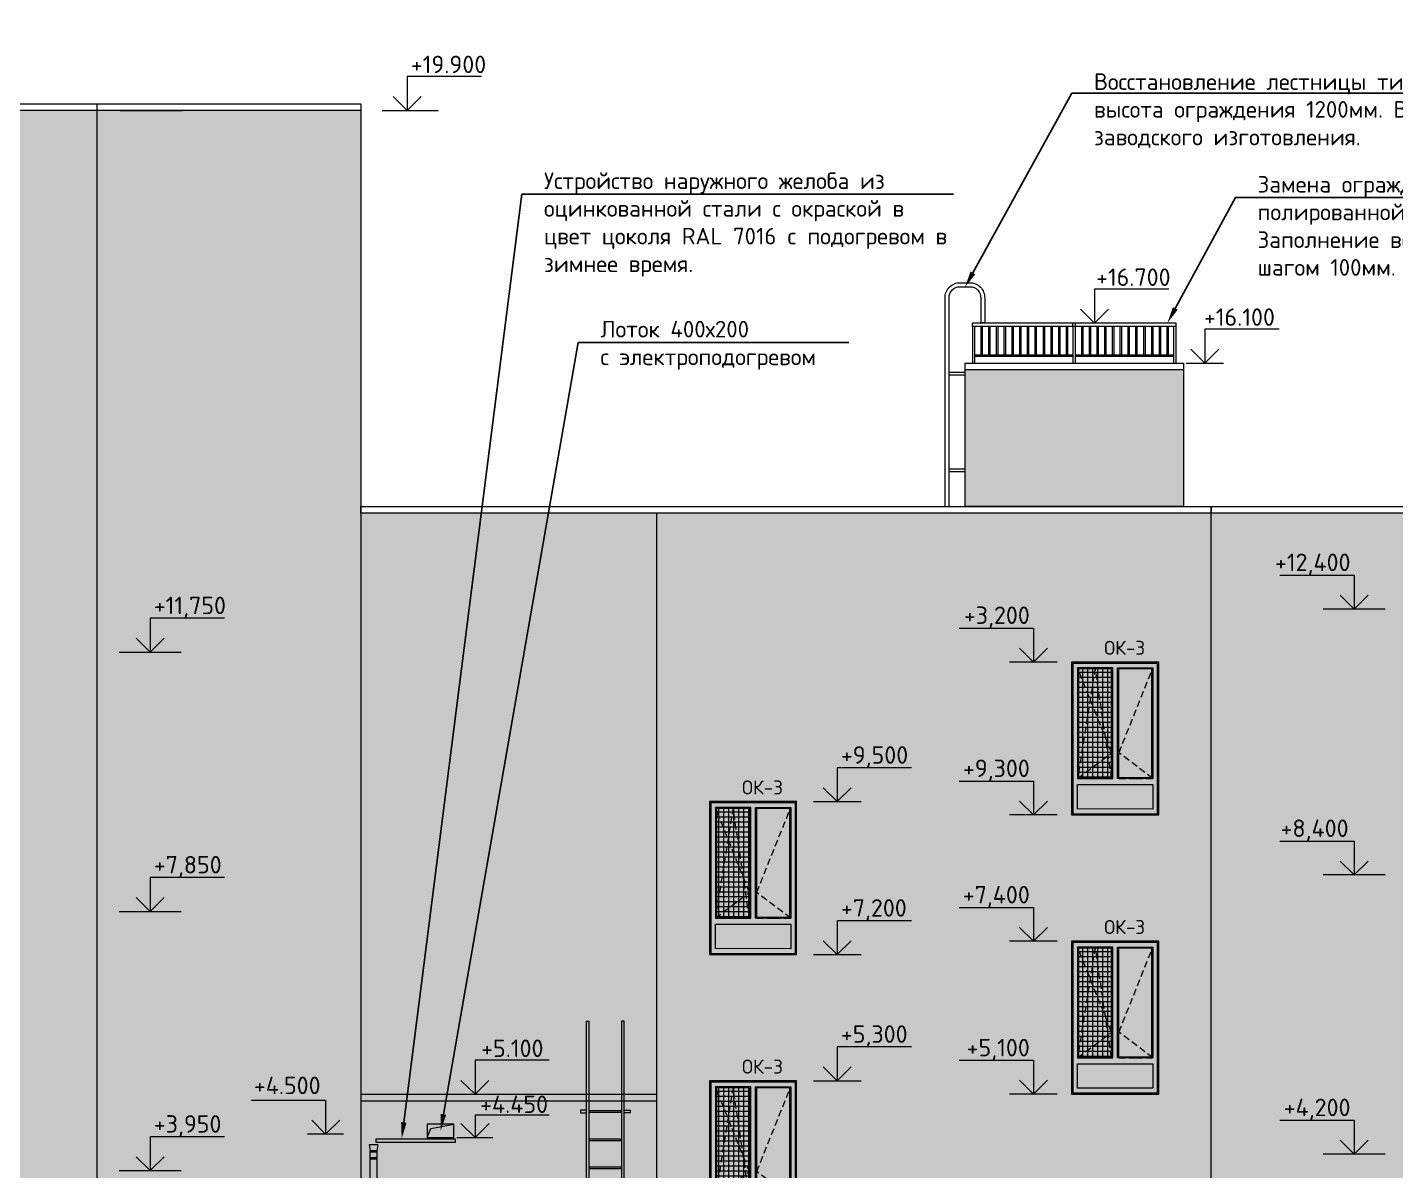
# Model space of a CAD drawing. Header units: millimetres. Extents: x -136099598 to 9192475, y 0 to 779331.
# Drawn here: x 36697 to 57282, y 292504 to 309702 of the extents above; entities that cross this region are included whole.
import ezdxf
from ezdxf import colors
from ezdxf.entities.mleader import LeaderData, LeaderLine
from ezdxf.math import Vec2, Vec3

# ---------------------------------------------------------------- set-up
doc = ezdxf.new("R2010")
doc.units = ezdxf.units.MM
doc.header["$MEASUREMENT"] = 0
doc.linetypes.add('01_base$0$DASHED2', pattern=[0.375, 0.25, -0.125])
doc.linetypes.add('ADSK_Штриховая_ш2 п1', pattern=[3, 2, -1])
doc.layers.get('0').update_dxf_attribs({"color": 250, "lineweight": 9})
for name, color, linetype, lineweight, true_color in [('!_Окно_00_Штрих_Стекло', 7, 'Continuous', 0, 0x737373), ('RAL 000 80 00', 7, 'Continuous', 0, 0xb9b8b6), ('RAL 7016', 7, 'Continuous', 0, 0x383e42), ('RAL 90 10', 7, 'Continuous', 0, 0xf1ece1)]:
    doc.layers.add(name, color=color, linetype=linetype, lineweight=lineweight, true_color=true_color)
for name, color, linetype in [('PDF _0', 7, 'Continuous'), ('PDF _PDF _0', 7, 'Continuous'), ('PDF _Текст', 7, 'Continuous')]:
    doc.layers.add(name, color=color, linetype=linetype)
for name, color, linetype, lineweight in [('АР-Выноски', 5, 'Continuous', 5), ('Лестницы', 7, 'Continuous', 13), ('Ограждение', 250, 'Continuous', 9), ('Подвал', 250, 'ADSK_Штриховая_ш2 п1', 30), ('пунктир', 251, 'Continuous', 13), ('фасады', 7, 'Continuous', 9), ('Элементы узлов', 7, 'Continuous', 5)]:
    doc.layers.add(name, color=color, linetype=linetype, lineweight=lineweight)
doc.styles.add('ICOCPEUR', font='isocpeur.ttf')
doc.styles.add('PDF ISOCPEUR', font='isocpeur.ttf')

# ---------------------------------------------------------------- blocks, each defined once
blk = doc.blocks.new('A$Cb9b29b39')
at = {"layer": '!_Окно_00_Штрих_Стекло'}
h = blk.add_hatch(color=256, dxfattribs=at)
h.dxf.hatch_style = 1
h.set_gradient(color1=(70, 92, 124), color2=(219, 225, 235), name='CURVED')
h.paths.add_polyline_path([(105, 2196), (601, 2196), (601, 564), (105, 564)])
h.paths.add_polyline_path([(1208, 2196), (707, 2195), (707, 563), (1208, 564)])
h.paths.add_polyline_path([(90, 460), (1222, 458), (1221, 89), (90, 91)])
at = {"layer": 'PDF _PDF _0', "lineweight": 0, "true_color": 0x636466}
h = blk.add_hatch(dxfattribs=at)
h.set_pattern_fill('ANSI37', color=251, scale=600, angle=135)
h.paths.add_polyline_path([(601, 564), (601, 2197), (105, 2196), (105, 563)])
at = {"layer": 'RAL 7016'}
h = blk.add_hatch(color=256, dxfattribs=at)
h.dxf.hatch_style = 1
h.paths.add_polyline_path([(1312, 2301), (0, 2301), (0, 0), (1312, 0)])
h.paths.add_polyline_path([(707, 2196), (1207, 2196), (1208, 564), (707, 563)], flags=16)
h.paths.add_polyline_path([(601, 2196), (601, 564), (105, 564), (105, 2196)], flags=16)
h.paths.add_polyline_path([(1222, 458), (1222, 89), (90, 91), (90, 460)], flags=16)
at = {"layer": 'PDF _0', "linetype": 'ADSK_Штриховая_ш2 п1', "lineweight": 0, "ltscale": 50}
for points in [[(601, 548), (355, 2213), (89, 548), (601, 935), (89, 2213)], [(711, 548), (969, 548), (1223, 548), (711, 935), (1223, 2213)]]:
    blk.add_lwpolyline(points, dxfattribs=at)
at = {"layer": 'PDF _PDF _0', "lineweight": 0}
for points in [[(0, 0), (1312, 0), (1312, 2301), (0, 2301)], [(20, 18), (1292, 18), (1292, 2281), (20, 2281)], [(89, 548), (621, 548), (621, 2213), (89, 2213)], [(105, 563), (601, 564), (601, 2197), (105, 2196)], [(1223, 548), (691, 548), (691, 2213), (1223, 2213)], [(707, 563), (1208, 564), (1208, 2197), (707, 2196)], [(1222, 88), (90, 92), (90, 459), (1222, 459)]]:
    blk.add_lwpolyline(points, close=True, dxfattribs=at)
at = {"layer": 'PDF _Текст', "lineweight": 0, "insert": (490, 2409), "char_height": 210, "attachment_point": 7, "style": 'PDF ISOCPEUR'}
blk.add_mtext('ОК-3', dxfattribs=at)
blk = doc.blocks.new('A$C3d6884de')
at = {"layer": 'PDF _0', "lineweight": 0}
for p, q in [((-1459, 8200), (-2394, 8200)), ((-1459, 4200), (-2394, 4200)), ((-1459, 0), (-2394, 0))]:
    blk.add_line(p, q, dxfattribs=at)
for points in [[(-3042, 8710), (-1926, 8710), (-1926, 8200), (-1713, 8409), (-1926, 8200), (-2135, 8409)], [(-3042, 4710), (-1926, 4710), (-1926, 4200), (-1713, 4409), (-1926, 4200), (-2135, 4409)], [(-3042, 510), (-1926, 510), (-1926, 0), (-1713, 209), (-1926, 0), (-2135, 209)]]:
    blk.add_lwpolyline(points, dxfattribs=at)
at = {"layer": 'PDF _0', "lineweight": 0, "char_height": 262.5, "attachment_point": 9, "style": 'PDF ISOCPEUR'}
for s, insert in [('+12,400', (-1981, 8710)), ('+8,400', (-2010, 4710)), ('+4,200', (-1981, 510))]:
    blk.add_mtext(s, dxfattribs=dict(at, insert=insert))
blk = doc.blocks.new('A$C47f3b014')
at = {"ltscale": 150}
blk.add_line((1551, 550), (1551, 601), dxfattribs=at)
at = {"layer": 'Ограждение'}
for points in [[(1551, 601), (0, 601)], [(0, 550), (0, 600)], [(1551, 550), (0, 550)], [(38, 0), (38, 550), (0, 550), (0, 0), (38, 0)], [(132, 125), (132, 550)], [(148, 550), (148, 125), (148, 125)], [(248, 125), (248, 550)], [(264, 550), (264, 125), (264, 125)], [(364, 125), (364, 550)], [(380, 550), (380, 125), (380, 125)], [(480, 125), (480, 550)], [(496, 550), (496, 125), (496, 125)], [(596, 125), (596, 550)], [(612, 550), (612, 125), (612, 125)], [(712, 125), (712, 550)], [(728, 550), (728, 125), (728, 125)], [(828, 125), (828, 550)], [(844, 550), (844, 125), (844, 125)], [(944, 125), (944, 550)], [(960, 550), (960, 125), (960, 125)], [(1068, 125), (1068, 550)], [(1084, 550), (1084, 125), (1084, 125)], [(1184, 125), (1184, 550)], [(1200, 550), (1200, 125), (1200, 125)], [(1300, 125), (1300, 550)], [(1316, 550), (1316, 125), (1316, 125)], [(1416, 125), (1416, 550)], [(1432, 550), (1432, 125), (1432, 125)], [(1551, 0), (1551, 550), (1513, 550), (1513, 0), (1551, 0)], [(1513, 100), (38, 100), (38, 125), (1513, 125)]]:
    blk.add_lwpolyline(points, dxfattribs=at)
blk = doc.blocks.new('A$C43414c26')
at = {"layer": 'Элементы узлов', "true_color": 0x383e42}
blk.add_hatch(color=250, dxfattribs=at).paths.add_polyline_path([(0, -455), (0, -458), (0, -455), (100, -457), (100, 552), (100, 1664), (115, 1752), (-15, 1752), (0, 1664), (0, 552)])
at = {"ltscale": 150}
blk.add_lwpolyline([(0, 1664), (100, 1664), (100, -457), (0, -455)], close=True, dxfattribs=at)
at = {"layer": 'фасады', "ltscale": 100}
for points in [[(115, 1752), (-15, 1752)], [(-15, 1752), (0, 1664)], [(100, 1664), (0, 1664)], [(115, 1752), (100, 1664)], [(115, 1752), (100, 1664)], [(100, 1644), (0, 1644)], [(100, 1560), (0, 1560)], [(100, 1540), (0, 1540)], [(100, 1040), (0, 1040)], [(100, 1020), (0, 1020)], [(100, 520), (0, 520)], [(100, 500), (0, 500)], [(100, 0), (0, 0)], [(100, -20), (0, -20)]]:
    blk.add_lwpolyline(points, dxfattribs=at)
blk = doc.blocks.new('A$Cb4c8a78c')
at = {"ltscale": 150}
blk.add_line((536, 2217), (596, 2217), dxfattribs=at)
at = {"layer": 'Лестницы', "ltscale": 400}
for p, q in [((60, 1471), (301, 1471)), ((60, 1431), (301, 1431)), ((60, 12), (301, 12)), ((60, -28), (301, -28))]:
    blk.add_line(p, q, dxfattribs=at)
at = {"layer": 'Лестницы'}
for points in [[(0, -550), (0, 2586, -0.428318), (228, 2814), (368, 2814, -0.428288), (596, 2586), (596, 2217)], [(60, -550), (60, 2587, -0.422974), (223, 2754), (373, 2754, -0.429674), (536, 2583), (536, 2217)]]:
    blk.add_lwpolyline(points, format="xyb", dxfattribs=at)

msp = doc.modelspace()

# ---------------------------------------------------------------- hatches: boundary and pattern name
at = {"layer": 'RAL 000 80 00'}
h = msp.add_hatch(color=256, dxfattribs=at)
h.dxf.hatch_style = 1
h.paths.add_polyline_path([(19878.5, 288553.6), (19878.5, 288427.2), (19878.5, 308452.4), (37748.5, 308454.7), (37748.5, 288167.3), (37748.5, 288553.6)])
h = msp.add_hatch(color=256, dxfattribs=at)
h.dxf.hatch_style = 1
h.paths.add_polyline_path([(54088.5, 304552), (50804.9, 304552), (50804.9, 302491.9), (54088.5, 302491.9)])
h = msp.add_hatch(color=256, dxfattribs=at)
h.dxf.hatch_style = 1
h.paths.add_polyline_path([(54508.4, 302392), (46168.5, 302392), (46168.5, 288553.6), (54508.5, 288553.6)])
at = {"layer": 'RAL 90 10', "ltscale": 100, "transparency": 33554687}
h = msp.add_hatch(color=256, dxfattribs=at)
h.dxf.hatch_style = 1
h.paths.add_polyline_path([(41713.4, 308453.6), (37748.5, 308453.6), (37748.5, 288553.6), (41713.6, 288553.6)])
h = msp.add_hatch(color=256, dxfattribs=at)
h.dxf.hatch_style = 1
h.paths.add_polyline_path([(57438.5, 302392), (54504.1, 302392), (54504.1, 302491.9), (54508.5, 302491.9), (54508.5, 288553.6), (57438.5, 288553.6)])
h = msp.add_hatch(color=256, dxfattribs=at)
h.dxf.hatch_style = 1
h.paths.add_polyline_path([(46168.5, 302392), (41713.5, 302392), (41713.5, 288553.6), (44433.5, 288553.6), (44433.5, 288553.6), (46168.5, 288553.6)])
at = {"layer": 'Элементы узлов', "true_color": 0x383e42}
msp.add_hatch(color=250, dxfattribs=at).paths.add_polyline_path([(41942.5, 292981.9), (43133.1, 292982), (43133.3, 292926.9), (41942.5, 292926.8)])

# ---------------------------------------------------------------- linework, layer by layer
at = {"ltscale": 150}
for p, q in [((37748.5, 287241.7), (37748.5, 308553.5)), ((41713.5, 308553.5), (41713.5, 287279.6)), ((54131, 304652, 0), (54694.5, 304652, 0)), ((46168.5, 287175.6, -0.1), (46168.5, 302392, -1.1)), ((54508.5, 287157.2, 0.1), (54508.5, 302392, -1.1)), ((41710.3, 293652.8, 0.1), (46165.3, 293652.8, 0)), ((41710.3, 293552.8, 0.1), (46165.3, 293552.8, 0))]:
    msp.add_line(p, q, dxfattribs=at)
msp.add_lwpolyline([(9848.5, 308553.5), (41713.5, 308553.5), (41713.5, 308453.6), (9848.5, 308453.6)], close=True, dxfattribs=at)
for points, elevation in [([(54088.5, 302491.9), (50804.9, 302491.9), (50804.9, 304652.7), (54088.5, 304652.7)], -1.1), ([(50804.9, 304651.9), (54088.5, 304651.9), (54088.5, 304552), (50804.9, 304552)], -1.1), ([(41713.5, 302491.9), (54508.5, 302491.9), (54508.5, 302392), (41713.5, 302392)], -1.1), ([(54508.5, 302491.9), (82925.1, 302491.9), (82925.1, 302392), (54508.5, 302392)], -0.4), ([(42713.9, 293002), (43114.1, 293002), (43114.1, 293203.5), (42713.9, 293203.5)], 0), ([(41942.5, 292981.9), (43133.2, 292982), (43133.2, 292926.9), (41942.5, 292926.8)], 0)]:
    msp.add_lwpolyline(points, close=True, dxfattribs=dict(at, elevation=elevation))
for points in [[(45106.6, 294753), (45144.4, 294753), (45144.4, 288215.6), (45106.6, 288215.6)], [(45634.4, 288215.6), (45674.4, 288215.6), (45674.4, 294753), (45634.4, 294753)], [(45144.4, 293381.3), (45634.4, 293381.3), (45634.4, 293401.3), (45144.4, 293401.3)], [(45144.4, 292959.3), (45634.4, 292959.3), (45634.4, 292979.3), (45144.4, 292979.3)], [(45144.4, 292537.4), (45634.4, 292537.4), (45634.4, 292557.4), (45144.4, 292557.4)]]:
    msp.add_lwpolyline(points, close=True)
at = {"ltscale": 100}
for points in [[(45106.6, 293411.3), (45016.6, 293411.3), (45016.6, 293371.3), (45106.6, 293371.3), (45106.6, 293411.3)], [(45674.4, 293411.3), (45764.4, 293411.3), (45764.4, 293371.3), (45674.4, 293371.3), (45674.4, 293411.3)]]:
    msp.add_lwpolyline(points, dxfattribs=at)
at = {"ltscale": 150, "elevation": 0}
msp.add_lwpolyline([(42713.9, 293002), (42767.3, 293136.4), (43114.1, 293203.5)], dxfattribs=at)
at = {"layer": 'PDF _0', "lineweight": 0}
for p, q in [((38094.3, 308453.6), (39029.3, 308453.6)), ((42034.6, 308453.6), (42879.1, 308453.6)), ((38077, 300303.6), (39012, 300303.6)), ((52191, 300154.4, 0.1), (51473.1, 300154.4, 0.1)), ((48522.7, 298054.4), (49240.6, 298054.4)), ((52191.1, 297853.6, -0.2), (51473.2, 297853.6, -0.2)), ((38077, 296403.6), (39012, 296403.6)), ((52191.1, 295954.4), (51473.2, 295954.4)), ((48522.7, 295753.6), (49240.6, 295753.6)), ((48522.7, 293854.4), (49240.6, 293854.4)), ((52191.1, 293653.6), (51473.2, 293653.6)), ((41455.3, 293052), (40912.2, 293052)), ((43156.3, 293002, -0.4), (43699.4, 293002, -0.4)), ((38077, 292503.6), (39012, 292503.6))]:
    msp.add_line(p, q, dxfattribs=at)
for points in [[(43527.3, 308963.5), (42411.6, 308963.5), (42411.6, 308453.6), (42198.2, 308662.5), (42411.6, 308453.6), (42620.5, 308662.5)], [(39660.2, 300813.5), (38544.5, 300813.5), (38544.5, 300303.6), (38331.2, 300512.5), (38544.5, 300303.6), (38753.4, 300512.5)], [(49997.3, 298564.3), (48881.6, 298564.3), (48881.6, 298054.4), (48668.3, 298263.3), (48881.6, 298054.4), (49090.5, 298263.3)], [(39660.2, 296913.5), (38544.5, 296913.5), (38544.5, 296403.6), (38331.2, 296612.5), (38544.5, 296403.6), (38753.4, 296612.5)], [(50716.4, 296464.3), (51832.1, 296464.3), (51832.1, 295954.4), (52045.5, 296163.3), (51832.1, 295954.4), (51623.2, 296163.3)], [(49997.3, 296263.5), (48881.6, 296263.5), (48881.6, 295753.6), (48668.3, 295962.5), (48881.6, 295753.6), (49090.5, 295962.5)], [(49997.3, 294364.4), (48881.6, 294364.4), (48881.6, 293854.4), (48668.3, 294063.3), (48881.6, 293854.4), (49090.5, 294063.3)], [(50716.4, 294163.5), (51832.1, 294163.5), (51832.1, 293653.6), (52045.5, 293862.5), (51832.1, 293653.6), (51623.2, 293862.5)], [(40068, 293561.9), (41183.7, 293561.9), (41183.7, 293052), (41397.1, 293260.9), (41183.7, 293052), (40974.8, 293260.9)], [(39660.2, 293013.5), (38544.5, 293013.5), (38544.5, 292503.6), (38331.2, 292712.5), (38544.5, 292503.6), (38753.4, 292712.5)]]:
    msp.add_lwpolyline(points, dxfattribs=at)
for points, elevation in [([(53868.4, 305762.6), (52752.7, 305762.6), (52752.7, 305252.6), (52539.4, 305461.5), (52752.7, 305252.6), (52961.6, 305461.5)], 0), ([(55528.5, 305161.9), (54412.8, 305161.9), (54412.8, 304652), (54199.4, 304860.9), (54412.8, 304652), (54621.7, 304860.9)], 0), ([(50716.3, 300664.3), (51832, 300664.3), (51832, 300154.4), (52045.4, 300363.3), (51832, 300154.4), (51623.1, 300363.3)], 0.1), ([(50716.4, 298363.5), (51832.1, 298363.5), (51832.1, 297853.6), (52045.5, 298062.5), (51832.1, 297853.6), (51623.2, 298062.5)], -0.2), ([(44547.6, 294162.8), (43431.9, 294162.8), (43431.9, 293652.8), (43218.5, 293861.8), (43431.9, 293652.8), (43640.8, 293861.8)], 0), ([(44548.8, 293337), (43433.1, 293337), (43433.1, 293002), (43219.7, 293210.9), (43433.1, 293002), (43642, 293210.9)], -0.4)]:
    msp.add_lwpolyline(points, dxfattribs=dict(at, elevation=elevation))
at = {"layer": 'пунктир', "linetype": '01_base$0$DASHED2', "ltscale": 500}
msp.add_line((38544.5, 296403.6), (38704.2, 296403.6), dxfattribs=at)

# ---------------------------------------------------------------- block references
at = {"ltscale": 150}
for name, p in [('A$Cb4c8a78c', (50503.4, 303046.4, -1.1)), ('A$C47f3b014', (50914.5, 304652.5, -1.1)), ('A$C47f3b014', (52427.7, 304652.7, -1.1)), ('A$C3d6884de', (58583.8, 292752, 0)), ('A$C43414c26', (41852.1, 291138, 0))]:
    msp.add_blockref(name, p, dxfattribs=at)
at = {"layer": 'Подвал', "ltscale": 150}
for p in [(52407.2, 297853.6, -0.6), (46958.5, 295753.6), (52407.3, 293653.6, -0.6), (46958.5, 291553.6, 0.1)]:
    msp.add_blockref('A$Cb9b29b39', p, dxfattribs=at)

# ---------------------------------------------------------------- texts
at = {"layer": 'PDF _0', "color": 18, "lineweight": 0, "true_color": 0x000000, "char_height": 262.49, "style": 'PDF ISOCPEUR'}
for s, insert, attachment_point in [('+19.900', (42465.7, 309013.5), 7), ('+16.700', (52774.8, 305812.6, 0), 7), ('+16.100', (54396.9, 305211.9, 0), 7), ('+11,750', (38598.7, 300813.5), 7), ('+3,200', (51777.9, 300666.3), 9), ('+9,500', (48935.8, 298564.3), 7), ('+9,300', (51778, 298363.5, -0.2), 9), ('+7,850', (38598.7, 296913.5), 7), ('+7,400', (51778, 296462.5), 9), ('+7,200', (48935.8, 296263.5), 7), ('+5,300', (48935.8, 294365.5), 7), ('+5.100', (43523, 294212.8, 0), 7), ('+5,100', (51778, 294161.7), 9), ('+4.500', (41108.2, 293653.9), 9), ('+4.450', (43508.6, 293370.7, -0.4), 7), ('+3,950', (38598.7, 293013.5), 7)]:
    msp.add_mtext(s, dxfattribs=dict(at, insert=insert, attachment_point=attachment_point))

# ---------------------------------------------------------------- leaders
at = {"layer": 'АР-Выноски'}
ml = msp.add_multileader_mtext('Standard', dxfattribs=at)
ml.set_content('\\A1;Установка маскитных сеток на поворотно-откидные створки, в весенний, летний и осенний период.', color=256, style='ICOCPEUR')
ml.set_leader_properties()
ml.build(insert=Vec2(0, 0))
ml.multileader.update_dxf_attribs({"text_left_attachment_type": 6, "text_right_attachment_type": 6, "dogleg_length": 100, "arrow_head_size": 250})
ctx = ml.context
ctx.base_point, ctx.char_height, ctx.arrow_head_size, ctx.landing_gap_size, ctx.plane_origin = Vec3(35880.3, 311369.4), 250, 250, 25, Vec3(38383.3, 312295.6)
ctx.left_attachment, ctx.right_attachment = 6, 6
notes = []
notes.append((ctx, [(1, (1, 1, 0), (35780.3, 311369.4), (1, 0), 100, [(2, [(32336.1, 302934.2), (26728.1, 302624.6), (26514.5, 298378.6)], 0, [])])]))
ctx.mtext.insert, ctx.mtext.width, ctx.mtext.defined_height, ctx.mtext.flow_direction = Vec3(35905.3, 311694.4), 7622.924, 230, 5
ml = msp.add_multileader_mtext('Standard', dxfattribs=at)
ml.set_content('Восстановление лестницы типа П1-1, ширина 750 мм, высота ограждения 1200мм. Высота ступени 400 мм заводского изготовления.', color=256, style='ICOCPEUR')
ml.set_leader_properties()
ml.build(insert=Vec2(0, 0))
ml.multileader.update_dxf_attribs({"text_left_attachment_type": 6, "text_right_attachment_type": 6, "dogleg_length": 309.1, "arrow_head_size": 250})
ctx = ml.context
ctx.base_point, ctx.char_height, ctx.arrow_head_size, ctx.landing_gap_size, ctx.plane_origin = Vec3(52718.6, 308710.5, -1), 250, 250, 25, Vec3(40028.5, 305468.2, -1)
ctx.left_attachment, ctx.right_attachment = 6, 6
notes.append((ctx, [(0, (1, 1, 0), (52409.5, 308710.5, -1), (1, 0), 309.1, [(0, [(50801.4, 305790.4, -1)], 0, [])])]))
ctx.mtext.insert, ctx.mtext.width, ctx.mtext.defined_height, ctx.mtext.flow_direction = Vec3(52743.6, 309010.5, -1), 9186.444, 5775.2, 5
ml = msp.add_multileader_mtext('Standard', dxfattribs=at)
ml.set_content('\\A1;Устройство наружного желоба из оцинкованной стали с окраской в цвет цоколя RAL 7016 c подогревом в зимнее время. ', color=256, style='ICOCPEUR')
ml.set_leader_properties()
ml.build(insert=Vec2(0, 0))
ml.multileader.update_dxf_attribs({"text_left_attachment_type": 6, "text_right_attachment_type": 6, "dogleg_length": 309.1, "arrow_head_size": 250})
ctx = ml.context
ctx.base_point, ctx.char_height, ctx.arrow_head_size, ctx.landing_gap_size, ctx.plane_origin, ctx.plane_x_axis, ctx.plane_y_axis = Vec3(44443.8, 307195.1, 0), 250, 250, 25, Vec3(49608.1, 280309.8, 0), Vec3(1, -0.0000456), Vec3(0.0000456, 1)
ctx.left_attachment, ctx.right_attachment = 6, 6
notes.append((ctx, [(1, (1, 1, 0), (44134.7, 307195.1, 0), (1, -0.0000456), 309.1, [(1, [(42328.4, 292981.9, 0)], 0, [])])]))
ctx.mtext.insert, ctx.mtext.text_direction, ctx.mtext.rotation, ctx.mtext.width, ctx.mtext.defined_height, ctx.mtext.flow_direction = Vec3(44468.8, 307520.1, 0), Vec3(1, -0.0000456), 6.2831397, 6099.538, 4868.7, 5
ml = msp.add_multileader_mtext('Standard', dxfattribs=at)
ml.set_content('\\A1;Замена ограждения из нержавеющей полированной стали высотой 600мм. Заполнение вертикальное из ригелей {\\fISOCTEUR|b0|i0|c204|p49;ø}16мм, с шагом 100мм.  ', color=256, style='ICOCPEUR')
ml.set_leader_properties()
ml.build(insert=Vec2(0, 0))
ml.multileader.update_dxf_attribs({"text_left_attachment_type": 6, "text_right_attachment_type": 6, "dogleg_length": 100, "arrow_head_size": 250})
ctx = ml.context
ctx.base_point, ctx.char_height, ctx.arrow_head_size, ctx.landing_gap_size, ctx.plane_origin = Vec3(55179.6, 307141.7, -1.1), 250, 250, 25, Vec3(49493, 292170.5, -1.1)
ctx.left_attachment, ctx.right_attachment = 6, 6
notes.append((ctx, [(1, (1, 1, 0), (54870.5, 307141.7, -1.1), (1, 0), 309.1, [(1, [(53847.7, 305253.7, -1.1)], 0, [])])]))
ctx.mtext.insert, ctx.mtext.width, ctx.mtext.defined_height, ctx.mtext.flow_direction = Vec3(55204.6, 307466.7, -1.1), 7755.972, 1601.7, 5
ml = msp.add_multileader_mtext('Standard', dxfattribs=at)
ml.set_content('\\A1;Лоток 400х200\\Pс электроподогревом ', color=256, style='ICOCPEUR')
ml.set_leader_properties()
ml.build(insert=Vec2(0, 0))
ml.multileader.update_dxf_attribs({"text_left_attachment_type": 6, "text_right_attachment_type": 6, "dogleg_length": 309.1, "arrow_head_size": 250})
ctx = ml.context
ctx.base_point, ctx.char_height, ctx.arrow_head_size, ctx.landing_gap_size, ctx.plane_origin, ctx.plane_x_axis, ctx.plane_y_axis = Vec3(45293.3, 304962.1, 0), 250, 250, 25, Vec3(50085.2, 280554.9, 0), Vec3(1, -0.0000456), Vec3(0.0000456, 1)
ctx.left_attachment, ctx.right_attachment = 6, 6
notes.append((ctx, [(1, (1, 1, 0), (44984.2, 304962.1, 0), (1, -0.0000456), 309.1, [(1, [(42914, 293102.7, 0)], 0, [])])]))
ctx.mtext.insert, ctx.mtext.text_direction, ctx.mtext.rotation, ctx.mtext.width, ctx.mtext.defined_height, ctx.mtext.flow_direction = Vec3(45318.3, 305287.1, 0), Vec3(1, -0.0000456), 6.2831397, 6612.832, 1096.4, 5
for ctx, leaders in notes:
    for number, flags, end, landing, length, lines in leaders:
        leader = LeaderData()
        leader.index, (leader.has_last_leader_line, leader.has_dogleg_vector, leader.attachment_direction) = number, flags
        leader.last_leader_point, leader.dogleg_vector, leader.dogleg_length = Vec3(end), Vec3(landing), length
        for number, points, colour, breaks in lines:
            line = LeaderLine()
            line.index, line.vertices, line.color, line.breaks = number, Vec3.list(points), colors.encode_raw_color(colour), breaks
            leader.lines.append(line)
        ctx.leaders.append(leader)

doc.saveas('drawing.dxf')
